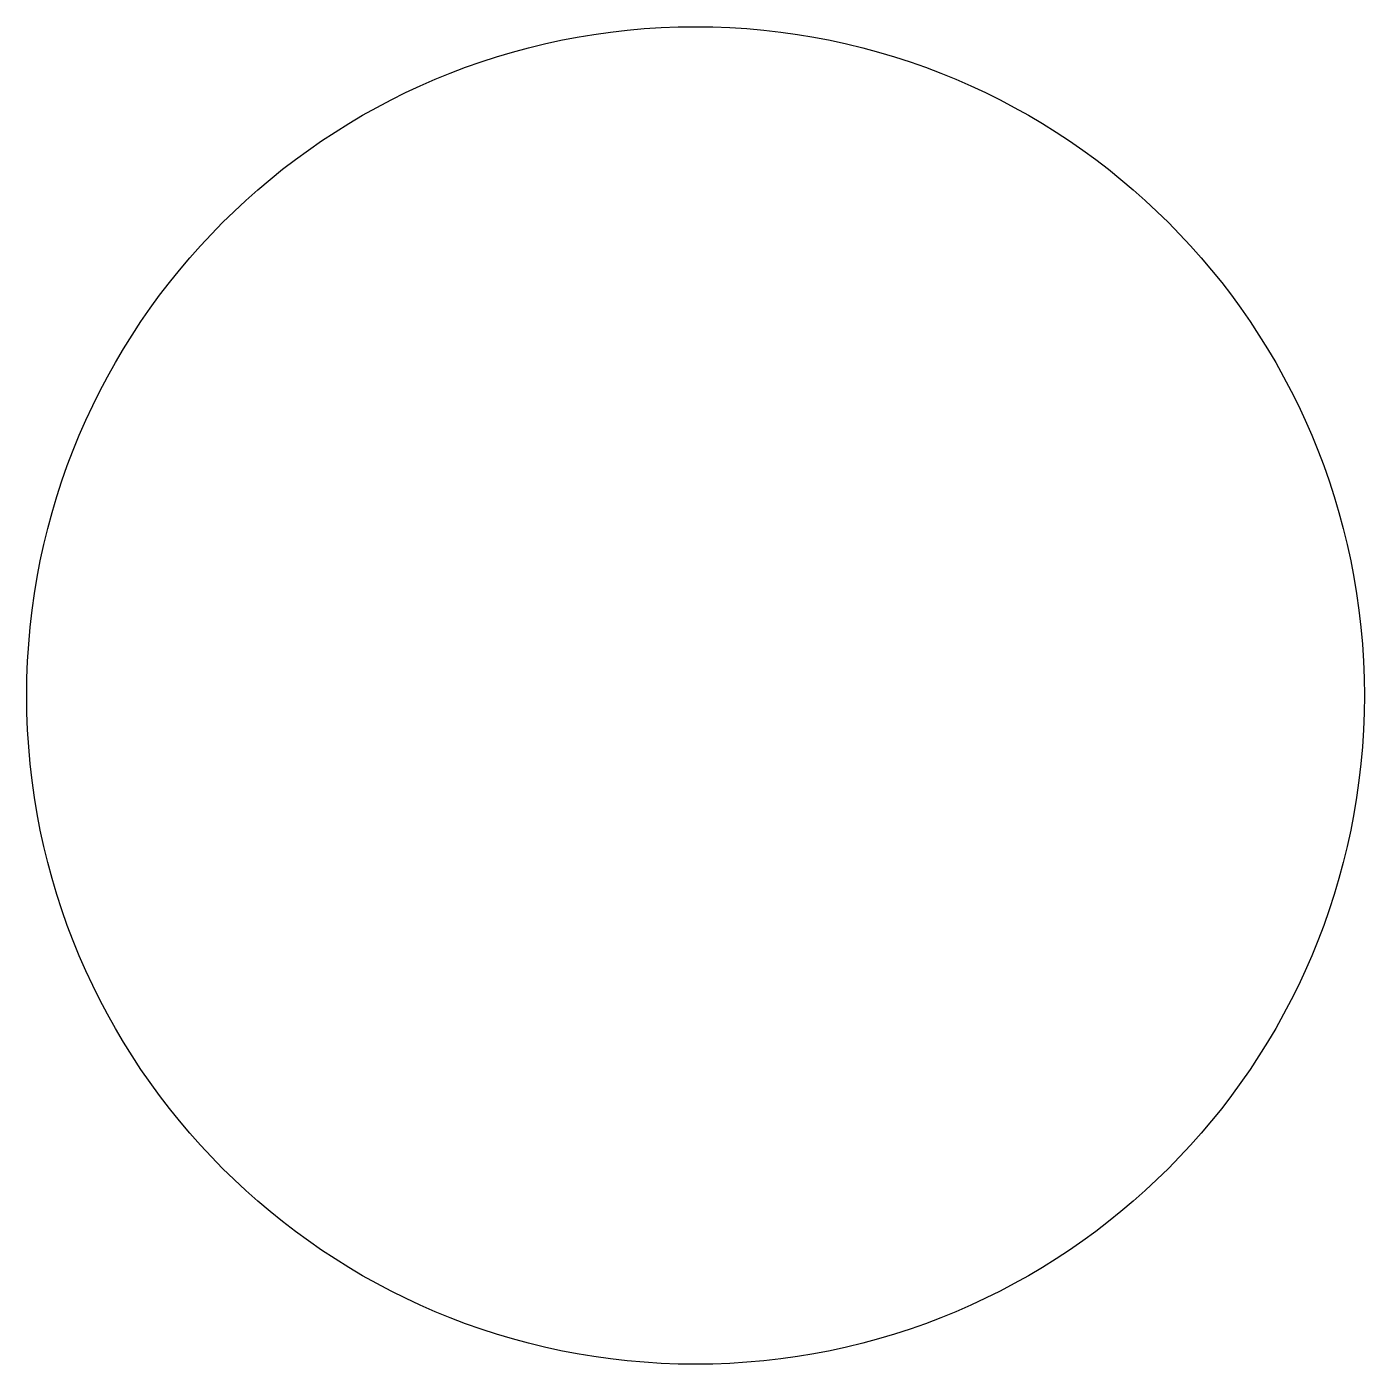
# Model space of a CAD drawing. Extents: x 179 to 293, y 51 to 165.
import ezdxf

# ---------------------------------------------------------------- set-up
doc = ezdxf.new("R2010")
doc.units = 0
doc.header["$LTSCALE"] = 12.7
doc.header["$MEASUREMENT"] = 0
doc.layers.add('SKETCHED_GEOMETRY', color=7, linetype='CONTINUOUS')

msp = doc.modelspace()

# ---------------------------------------------------------------- linework, layer by layer
at = {"layer": 'SKETCHED_GEOMETRY'}
msp.add_circle((235.78, 108.16), 57.27, dxfattribs=at)

doc.saveas('drawing.dxf')
